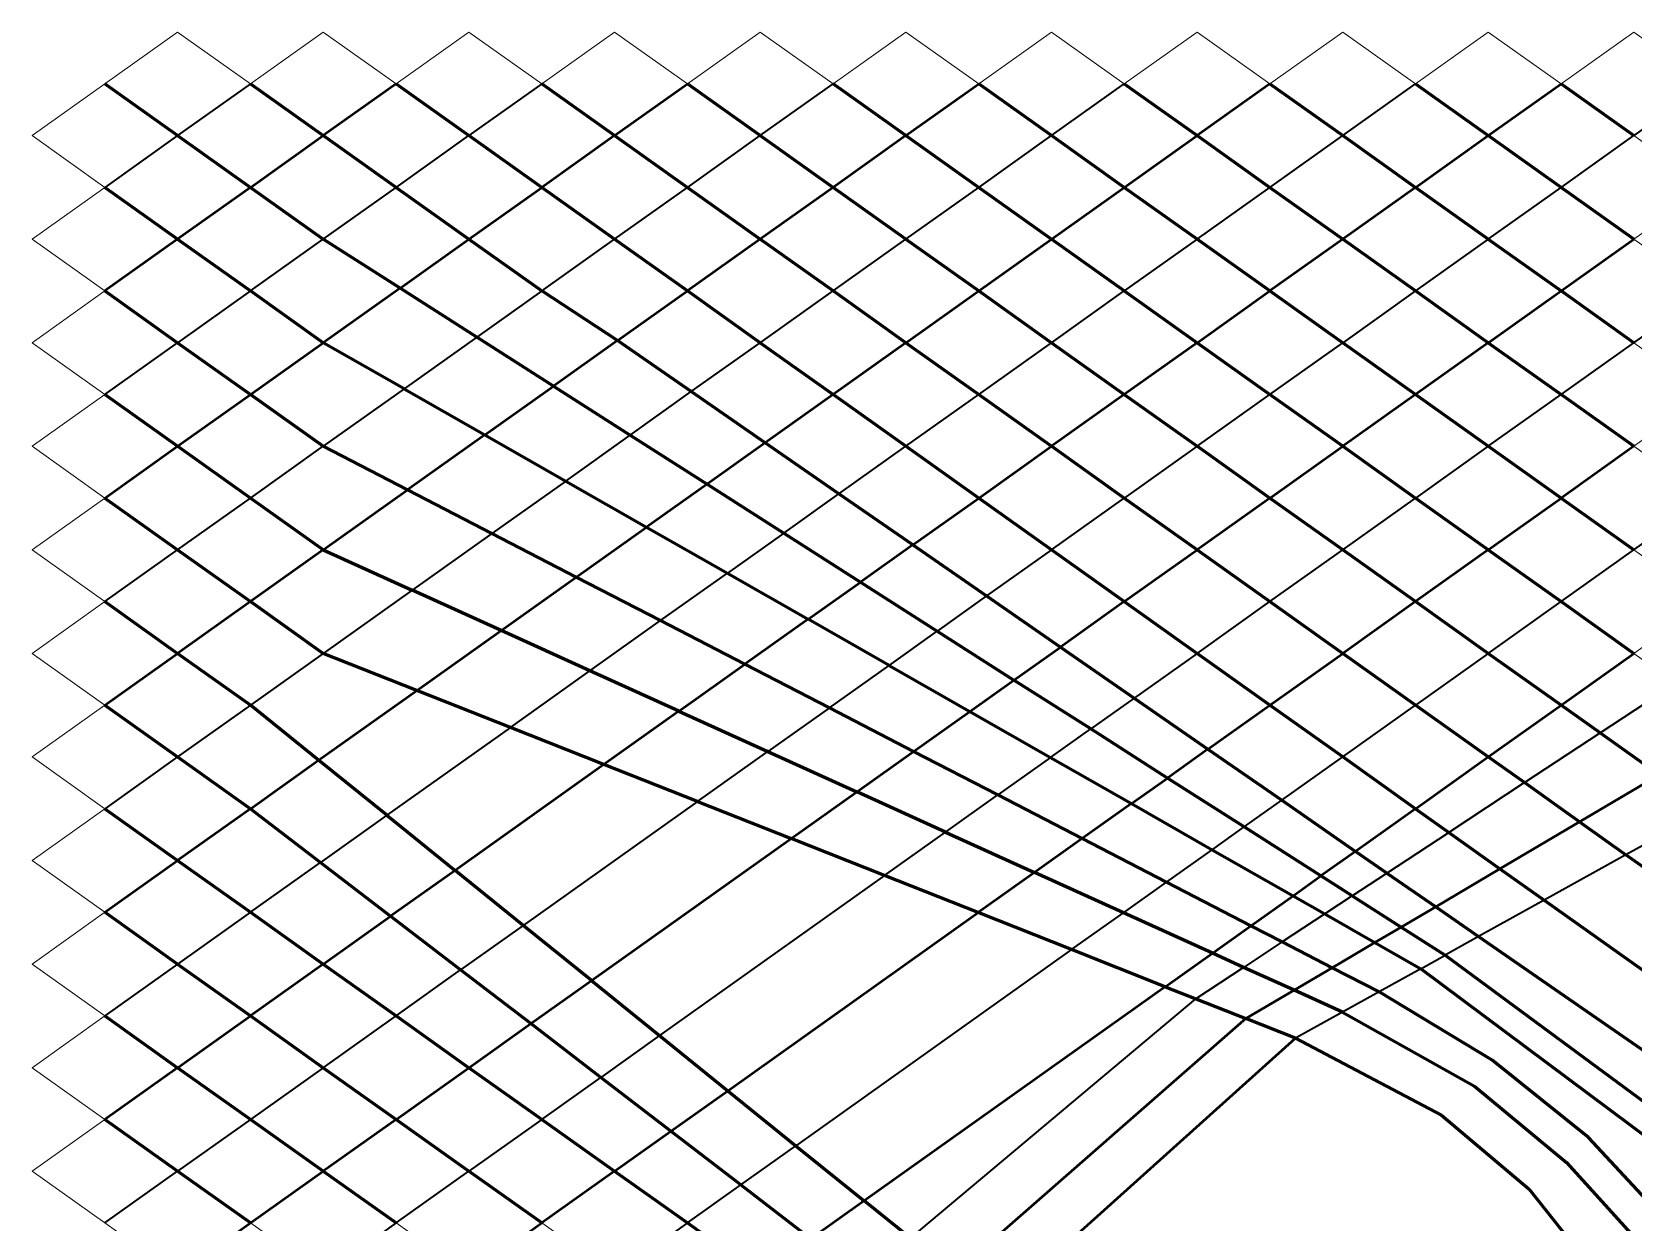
# Model space of a CAD drawing. Header units: millimetres. Extents: x 70.6 to 105.5, y 0 to 21.3.
# Drawn here: x 71.38 to 88.27, y 8.73 to 21.29 of the extents above; entities that cross this region are included whole.
import ezdxf

# ---------------------------------------------------------------- set-up
doc = ezdxf.new("R2010")
doc.units = ezdxf.units.MM
for name, color, linetype, lineweight in [('Tendons 1', 50, 'Continuous', 50), ('Tendons 2', 201, 'Continuous', 35), ('Tendons 3', 170, 'Continuous', 60), ('Основания', 130, 'Continuous', 20)]:
    doc.layers.add(name, color=color, linetype=linetype, lineweight=lineweight)

msp = doc.modelspace()

# ---------------------------------------------------------------- linework, layer by layer
at = {"layer": 'Tendons 1', "linetype": 'Continuous', "ltscale": 250}
for p, q in [((75.218, 20.743, 0.4), (74.45, 20.197, 0.4)), ((77.52, 20.197, 0.4), (78.288, 20.743, 0.4)), ((80.59, 20.197, 0.4), (81.358, 20.743, 0.4)), ((84.428, 20.743, 0.4), (83.66, 20.197, 0.4)), ((86.73, 20.197, 0.4), (87.498, 20.743, 0.4)), ((73.683, 19.651, 0.4), (74.45, 20.197, 0.4)), ((77.52, 20.197, 0.4), (76.753, 19.651, 0.4)), ((80.59, 20.197, 0.4), (79.823, 19.651, 0.4)), ((82.893, 19.651, 0.4), (83.66, 20.197, 0.4)), ((85.963, 19.651, 0.4), (86.73, 20.197, 0.4)), ((73.683, 19.651, 0.4), (72.915, 19.106, 0.4)), ((75.985, 19.106, 0.4), (76.753, 19.651, 0.4)), ((79.823, 19.651, 0.4), (79.055, 19.106, 0.4)), ((82.125, 19.106, 0.4), (82.893, 19.651, 0.4)), ((85.963, 19.651, 0.4), (85.195, 19.106, 0.4)), ((72.915, 19.106, 0.4), (72.148, 18.56, 0.4)), ((75.259, 18.589, 0.4), (75.985, 19.106, 0.4)), ((79.055, 19.106, 0.4), (78.288, 18.56, 0.4)), ((81.358, 18.56, 0.4), (82.125, 19.106, 0.4)), ((85.195, 19.106, 0.4), (84.428, 18.56, 0.4)), ((87.498, 18.56, 0.4), (88.265, 19.106, 0.4)), ((75.259, 18.589, 0.4), (74.45, 18.014, 0.4)), ((77.551, 18.036, 0.4), (78.288, 18.56, 0.4)), ((80.59, 18.014, 0.4), (81.358, 18.56, 0.4)), ((83.66, 18.014, 0.4), (84.428, 18.56, 0.4)), ((86.73, 18.014, 0.4), (87.498, 18.56, 0.4)), ((73.683, 17.468, 0.4), (74.45, 18.014, 0.4)), ((77.551, 18.036, 0.4), (76.877, 17.556, 0.4)), ((80.59, 18.014, 0.4), (79.823, 17.468, 0.4)), ((83.66, 18.014, 0.4), (82.893, 17.468, 0.4)), ((86.73, 18.014, 0.4), (85.963, 17.468, 0.4)), ((72.915, 16.922, 0.4), (73.683, 17.468, 0.4)), ((76.154, 17.042, 0.4), (76.877, 17.556, 0.4)), ((79.823, 17.468, 0.4), (79.107, 16.959, 0.4)), ((82.893, 17.468, 0.4), (82.125, 16.922, 0.4)), ((85.963, 17.468, 0.4), (85.195, 16.922, 0.4)), ((72.148, 16.376, 0.4), (72.915, 16.922, 0.4)), ((76.154, 17.042, 0.4), (75.339, 16.463, 0.4)), ((79.107, 16.959, 0.4), (78.495, 16.524, 0.4)), ((81.358, 16.376, 0.4), (82.125, 16.922, 0.4)), ((84.428, 16.376, 0.4), (85.195, 16.922, 0.4)), ((88.265, 16.922, 0.4), (87.498, 16.376, 0.4)), ((74.45, 15.831, 0.4), (75.339, 16.463, 0.4)), ((78.495, 16.524, 0.4), (77.857, 16.07, 0.4)), ((80.663, 15.883, 0.4), (81.358, 16.376, 0.4)), ((84.428, 16.376, 0.4), (83.66, 15.831, 0.4)), ((86.73, 15.831, 0.4), (87.498, 16.376, 0.4)), ((77.117, 15.544, 0.4), (77.857, 16.07, 0.4)), ((80.663, 15.883, 0.4), (80.112, 15.491, 0.4)), ((74.45, 15.831, 0.4), (73.683, 15.285, 0.4)), ((82.893, 15.285, 0.4), (83.66, 15.831, 0.4)), ((86.73, 15.831, 0.4), (85.963, 15.285, 0.4)), ((76.324, 14.98, 0.4), (77.117, 15.544, 0.4)), ((79.561, 15.099, 0.4), (80.112, 15.491, 0.4)), ((73.683, 15.285, 0.4), (72.915, 14.739, 0.4)), ((82.893, 15.285, 0.4), (82.219, 14.806, 0.4)), ((85.963, 15.285, 0.4), (85.195, 14.739, 0.4)), ((79.561, 15.099, 0.4), (78.895, 14.625, 0.4)), ((75.436, 14.349, 0.4), (76.324, 14.98, 0.4)), ((72.148, 14.193, 0.4), (72.915, 14.739, 0.4)), ((81.73, 14.458, 0.4), (82.219, 14.806, 0.4)), ((84.428, 14.193, 0.4), (85.195, 14.739, 0.4)), ((87.498, 14.193, 0.4), (88.265, 14.739, 0.4)), ((78.198, 14.13, 0.4), (78.895, 14.625, 0.4)), ((81.264, 14.127, 0.4), (81.73, 14.458, 0.4)), ((74.401, 13.613, 0.4), (75.436, 14.349, 0.4)), ((83.775, 13.729, 0.4), (84.428, 14.193, 0.4)), ((86.73, 13.647, 0.4), (87.498, 14.193, 0.4)), ((78.198, 14.13, 0.4), (77.408, 13.568, 0.4)), ((80.672, 13.706, 0.4), (81.264, 14.127, 0.4)), ((80.073, 13.279, 0.4), (80.672, 13.706, 0.4)), ((83.775, 13.729, 0.4), (83.348, 13.425, 0.4)), ((73.683, 13.102, 0.4), (74.401, 13.613, 0.4)), ((77.408, 13.568, 0.4), (75.839, 12.452, 0.4)), ((85.963, 13.102, 0.4), (86.73, 13.647, 0.4)), ((82.968, 13.155, 0.4), (83.348, 13.425, 0.4)), ((88.531, 13.458, 0.4), (87.692, 12.963, 0.4)), ((79.38, 12.787, 0.4), (80.073, 13.279, 0.4)), ((73.683, 13.102, 0.4), (72.915, 12.556, 0.4)), ((82.968, 13.155, 0.4), (82.45, 12.787, 0.4)), ((85.963, 13.102, 0.4), (85.331, 12.652, 0.4)), ((87.692, 12.963, 0.4), (86.853, 12.468, 0.4)), ((77.276, 11.291, 0.4), (79.38, 12.787, 0.4)), ((82.45, 12.787, 0.4), (81.947, 12.429, 0.4)), ((72.148, 12.01, 0.4), (72.915, 12.556, 0.4)), ((85.331, 12.652, 0.4), (84.966, 12.393, 0.4)), ((75.839, 12.452, 0.4), (75.159, 11.969, 0.4)), ((81.947, 12.429, 0.4), (81.352, 12.006, 0.4)), ((84.672, 12.183, 0.4), (84.966, 12.393, 0.4)), ((86.175, 12.068, 0.4), (86.853, 12.468, 0.4)), ((84.228, 11.868, 0.4), (84.672, 12.183, 0.4)), ((78.713, 10.129, 0.4), (81.352, 12.006, 0.4)), ((85.811, 11.853, 0.4), (86.175, 12.068, 0.4)), ((74.45, 11.464, 0.4), (75.159, 11.969, 0.4)), ((83.821, 11.579, 0.4), (84.228, 11.868, 0.4)), ((85.535, 11.691, 0.4), (85.811, 11.853, 0.4)), ((85.085, 11.425, 0.4), (85.535, 11.691, 0.4)), ((83.325, 11.225, 0.4), (83.821, 11.579, 0.4)), ((74.45, 11.464, 0.4), (73.683, 10.918, 0.4)), ((85.085, 11.425, 0.4), (84.682, 11.188, 0.4)), ((76.636, 10.836, 0.4), (77.276, 11.291, 0.4)), ((83.325, 11.225, 0.4), (80.151, 8.968, 0.4)), ((84.175, 10.889, 0.4), (84.682, 11.188, 0.4)), ((72.915, 10.372, 0.4), (73.683, 10.918, 0.4)), ((75.985, 10.372, 0.4), (76.636, 10.836, 0.4)), ((84.175, 10.889, 0.4), (81.101, 8.201, 0.4)), ((81.541, 7.846, 0.4), (84.698, 10.682, 0.4)), ((72.915, 10.372, 0.4), (72.148, 9.827, 0.4)), ((75.218, 9.827, 0.4), (75.985, 10.372, 0.4)), ((78.113, 9.702, 0.4), (78.713, 10.129, 0.4)), ((75.218, 9.827, 0.4), (74.45, 9.281, 0.4)), ((77.52, 9.281, 0.4), (78.113, 9.702, 0.4)), ((73.683, 8.735, 0.4), (74.45, 9.281, 0.4)), ((77.52, 9.281, 0.4), (76.753, 8.735, 0.4)), ((80.151, 8.968, 0.4), (79.59, 8.569, 0.4)), ((72.915, 8.189, 0.4), (73.683, 8.735, 0.4)), ((75.985, 8.189, 0.4), (76.753, 8.735, 0.4))]:
    msp.add_line(p, q, dxfattribs=at)
at = {"layer": 'Tendons 2', "linetype": 'Continuous', "ltscale": 250}
for p, q in [((73.683, 20.743, 0.9), (72.915, 20.197, 0.9)), ((76.753, 20.743, 0.9), (75.985, 20.197, 0.9)), ((79.055, 20.197, 0.9), (79.823, 20.743, 0.9)), ((82.125, 20.197, 0.9), (82.893, 20.743, 0.9)), ((85.195, 20.197, 0.9), (85.963, 20.743, 0.9)), ((89.033, 20.743, 0.9), (88.265, 20.197, 0.9)), ((72.915, 20.197, 0.9), (72.148, 19.651, 0.9)), ((75.218, 19.651, 0.9), (75.985, 20.197, 0.9)), ((78.288, 19.651, 0.9), (79.055, 20.197, 0.9)), ((81.358, 19.651, 0.9), (82.125, 20.197, 0.9)), ((84.428, 19.651, 0.9), (85.195, 20.197, 0.9)), ((87.498, 19.651, 0.9), (88.265, 20.197, 0.9)), ((74.45, 19.106, 0.9), (75.218, 19.651, 0.9)), ((77.52, 19.106, 0.9), (78.288, 19.651, 0.9)), ((80.59, 19.106, 0.9), (81.358, 19.651, 0.9)), ((83.66, 19.106, 0.9), (84.428, 19.651, 0.9)), ((86.73, 19.106, 0.9), (87.498, 19.651, 0.9)), ((73.683, 18.56, 0.9), (74.45, 19.106, 0.9)), ((76.773, 18.575, 0.9), (77.52, 19.106, 0.9)), ((79.823, 18.56, 0.9), (80.59, 19.106, 0.9)), ((83.66, 19.106, 0.9), (82.893, 18.56, 0.9)), ((86.73, 19.106, 0.9), (85.963, 18.56, 0.9)), ((76.773, 18.575, 0.9), (76.068, 18.073, 0.9)), ((73.683, 18.56, 0.9), (72.915, 18.014, 0.9)), ((79.055, 18.014, 0.9), (79.823, 18.56, 0.9)), ((82.125, 18.014, 0.9), (82.893, 18.56, 0.9)), ((85.963, 18.56, 0.9), (85.195, 18.014, 0.9)), ((88.265, 18.014, 0.9), (89.033, 18.56, 0.9)), ((76.068, 18.073, 0.9), (75.302, 17.528, 0.9)), ((72.148, 17.468, 0.9), (72.915, 18.014, 0.9)), ((78.329, 17.498, 0.9), (79.055, 18.014, 0.9)), ((81.358, 17.468, 0.9), (82.125, 18.014, 0.9)), ((84.428, 17.468, 0.9), (85.195, 18.014, 0.9)), ((87.498, 17.468, 0.9), (88.265, 18.014, 0.9)), ((75.302, 17.528, 0.9), (74.45, 16.922, 0.9)), ((77.686, 17.04, 0.9), (78.329, 17.498, 0.9)), ((80.59, 16.922, 0.9), (81.358, 17.468, 0.9)), ((83.66, 16.922, 0.9), (84.428, 17.468, 0.9)), ((86.73, 16.922, 0.9), (87.498, 17.468, 0.9)), ((73.683, 16.376, 0.9), (74.45, 16.922, 0.9)), ((77.005, 16.556, 0.9), (77.686, 17.04, 0.9)), ((79.885, 16.421, 0.9), (80.59, 16.922, 0.9)), ((83.66, 16.922, 0.9), (82.893, 16.376, 0.9)), ((86.73, 16.922, 0.9), (85.963, 16.376, 0.9)), ((77.005, 16.556, 0.9), (76.228, 16.003, 0.9)), ((79.303, 16.007, 0.9), (79.885, 16.421, 0.9)), ((72.915, 15.831, 0.9), (73.683, 16.376, 0.9)), ((82.125, 15.831, 0.9), (82.893, 16.376, 0.9)), ((85.195, 15.831, 0.9), (85.963, 16.376, 0.9)), ((88.265, 15.831, 0.9), (89.033, 16.376, 0.9)), ((76.228, 16.003, 0.9), (75.387, 15.405, 0.9)), ((79.303, 16.007, 0.9), (78.709, 15.585, 0.9)), ((72.148, 15.285, 0.9), (72.915, 15.831, 0.9)), ((82.125, 15.831, 0.9), (81.441, 15.344, 0.9)), ((84.428, 15.285, 0.9), (85.195, 15.831, 0.9)), ((87.498, 15.285, 0.9), (88.265, 15.831, 0.9)), ((78.006, 15.084, 0.9), (78.709, 15.585, 0.9)), ((75.387, 15.405, 0.9), (74.45, 14.739, 0.9)), ((81.441, 15.344, 0.9), (80.921, 14.975, 0.9)), ((83.66, 14.739, 0.9), (84.428, 15.285, 0.9)), ((86.73, 14.739, 0.9), (87.498, 15.285, 0.9)), ((77.261, 14.555, 0.9), (78.006, 15.084, 0.9)), ((80.413, 14.613, 0.9), (80.921, 14.975, 0.9)), ((74.45, 14.739, 0.9), (73.683, 14.193, 0.9)), ((83.66, 14.739, 0.9), (82.997, 14.267, 0.9)), ((86.73, 14.739, 0.9), (85.963, 14.193, 0.9)), ((76.422, 13.958, 0.9), (77.261, 14.555, 0.9)), ((79.784, 14.165, 0.9), (80.413, 14.613, 0.9)), ((87.908, 13.902, 0.9), (88.705, 14.426, 0.9)), ((73.683, 14.193, 0.9), (72.915, 13.647, 0.9)), ((82.997, 14.267, 0.9), (82.539, 13.942, 0.9)), ((85.195, 13.647, 0.9), (85.963, 14.193, 0.9)), ((79.784, 14.165, 0.9), (79.136, 13.705, 0.9)), ((76.422, 13.958, 0.9), (75.12, 13.032, 0.9)), ((82.116, 13.641, 0.9), (82.539, 13.942, 0.9)), ((87.11, 13.377, 0.9), (87.908, 13.902, 0.9)), ((78.394, 13.177, 0.9), (79.136, 13.705, 0.9)), ((72.915, 13.647, 0.9), (72.148, 13.102, 0.9)), ((82.116, 13.641, 0.9), (81.561, 13.247, 0.9)), ((84.553, 13.191, 0.9), (85.195, 13.647, 0.9)), ((87.11, 13.377, 0.9), (86.313, 12.852, 0.9)), ((78.394, 13.177, 0.9), (76.557, 11.871, 0.9)), ((81.01, 12.854, 0.9), (81.561, 13.247, 0.9)), ((84.157, 12.909, 0.9), (84.553, 13.191, 0.9)), ((75.12, 13.032, 0.9), (74.421, 12.535, 0.9)), ((89.042, 13.094, 0.9), (88.181, 12.616, 0.9)), ((80.366, 12.397, 0.9), (81.01, 12.854, 0.9)), ((83.82, 12.669, 0.9), (84.157, 12.909, 0.9)), ((85.661, 12.423, 0.9), (86.313, 12.852, 0.9)), ((83.339, 12.328, 0.9), (83.82, 12.669, 0.9)), ((73.683, 12.01, 0.9), (74.421, 12.535, 0.9)), ((88.181, 12.616, 0.9), (87.319, 12.137, 0.9)), ((80.366, 12.397, 0.9), (77.995, 10.71, 0.9)), ((82.884, 12.004, 0.9), (83.339, 12.328, 0.9)), ((85.295, 12.182, 0.9), (85.661, 12.423, 0.9)), ((85.295, 12.182, 0.9), (85.006, 11.992, 0.9)), ((73.683, 12.01, 0.9), (72.915, 11.464, 0.9)), ((82.338, 11.616, 0.9), (82.884, 12.004, 0.9)), ((85.006, 11.992, 0.9), (84.558, 11.697, 0.9)), ((87.319, 12.137, 0.9), (86.628, 11.754, 0.9)), ((76.557, 11.871, 0.9), (75.898, 11.402, 0.9)), ((84.558, 11.697, 0.9), (84.151, 11.429, 0.9)), ((86.628, 11.754, 0.9), (86.274, 11.557, 0.9)), ((82.338, 11.616, 0.9), (79.432, 9.549, 0.9)), ((86.018, 11.415, 0.9), (86.274, 11.557, 0.9)), ((72.915, 11.464, 0.9), (72.148, 10.918, 0.9)), ((75.218, 10.918, 0.9), (75.898, 11.402, 0.9)), ((84.151, 11.429, 0.9), (83.647, 11.098, 0.9)), ((86.018, 11.415, 0.9), (85.578, 11.17, 0.9)), ((85.578, 11.17, 0.9), (85.192, 10.956, 0.9)), ((80.64, 8.573, 0.9), (83.647, 11.098, 0.9)), ((74.45, 10.372, 0.9), (75.218, 10.918, 0.9)), ((85.192, 10.956, 0.9), (84.698, 10.682, 0.9)), ((77.995, 10.71, 0.9), (77.375, 10.269, 0.9)), ((81.541, 7.846, 0.9), (84.698, 10.682, 0.9)), ((74.45, 10.372, 0.9), (73.683, 9.827, 0.9)), ((76.753, 9.827, 0.9), (77.375, 10.269, 0.9)), ((73.683, 9.827, 0.9), (72.915, 9.281, 0.9)), ((76.753, 9.827, 0.9), (75.985, 9.281, 0.9)), ((78.851, 9.136, 0.9), (79.432, 9.549, 0.9)), ((72.148, 8.735, 0.9), (72.915, 9.281, 0.9)), ((75.218, 8.735, 0.9), (75.985, 9.281, 0.9)), ((78.288, 8.735, 0.9), (78.851, 9.136, 0.9)), ((75.218, 8.735, 0.9), (74.45, 8.189, 0.9)), ((78.288, 8.735, 0.9), (77.52, 8.189, 0.9))]:
    msp.add_line(p, q, dxfattribs=at)
at = {"layer": 'Tendons 3', "linetype": 'Continuous', "ltscale": 250}
for p, q in [((72.915, 20.197, 0.65), (72.148, 20.743, 0.65)), ((73.683, 20.743, 0.65), (74.45, 20.197, 0.65)), ((75.218, 20.743, 0.65), (75.985, 20.197, 0.65)), ((77.52, 20.197, 0.65), (76.753, 20.743, 0.65)), ((79.055, 20.197, 0.65), (78.288, 20.743, 0.65)), ((80.59, 20.197, 0.65), (79.823, 20.743, 0.65)), ((82.125, 20.197, 0.65), (81.358, 20.743, 0.65)), ((82.893, 20.743, 0.65), (83.66, 20.197, 0.65)), ((84.428, 20.743, 0.65), (85.195, 20.197, 0.65)), ((85.963, 20.743, 0.65), (86.73, 20.197, 0.65)), ((87.498, 20.743, 0.65), (88.265, 20.197, 0.65)), ((72.915, 20.197, 0.65), (73.683, 19.651, 0.65)), ((75.218, 19.651, 0.65), (74.45, 20.197, 0.65)), ((76.753, 19.651, 0.65), (75.985, 20.197, 0.65)), ((77.52, 20.197, 0.65), (78.288, 19.651, 0.65)), ((79.055, 20.197, 0.65), (79.823, 19.651, 0.65)), ((80.59, 20.197, 0.65), (81.358, 19.651, 0.65)), ((82.893, 19.651, 0.65), (82.125, 20.197, 0.65)), ((83.66, 20.197, 0.65), (84.428, 19.651, 0.65)), ((85.195, 20.197, 0.65), (85.963, 19.651, 0.65)), ((87.498, 19.651, 0.65), (86.73, 20.197, 0.65)), ((72.915, 19.106, 0.65), (72.148, 19.651, 0.65)), ((73.683, 19.651, 0.65), (74.45, 19.106, 0.65)), ((75.218, 19.651, 0.65), (75.985, 19.106, 0.65)), ((77.52, 19.106, 0.65), (76.753, 19.651, 0.65)), ((78.288, 19.651, 0.65), (79.055, 19.106, 0.65)), ((80.59, 19.106, 0.65), (79.823, 19.651, 0.65)), ((81.358, 19.651, 0.65), (82.125, 19.106, 0.65)), ((83.66, 19.106, 0.65), (82.893, 19.651, 0.65)), ((84.428, 19.651, 0.65), (85.195, 19.106, 0.65)), ((86.73, 19.106, 0.65), (85.963, 19.651, 0.65)), ((88.265, 19.106, 0.65), (87.498, 19.651, 0.65)), ((72.915, 19.106, 0.65), (73.683, 18.56, 0.65)), ((75.259, 18.589, 0.65), (74.45, 19.106, 0.65)), ((75.985, 19.106, 0.65), (76.753, 18.56, 0.65)), ((78.288, 18.56, 0.65), (77.52, 19.106, 0.65)), ((79.823, 18.56, 0.65), (79.055, 19.106, 0.65)), ((80.59, 19.106, 0.65), (81.358, 18.56, 0.65)), ((82.893, 18.56, 0.65), (82.125, 19.106, 0.65)), ((84.428, 18.56, 0.65), (83.66, 19.106, 0.65)), ((85.963, 18.56, 0.65), (85.195, 19.106, 0.65)), ((86.73, 19.106, 0.65), (87.498, 18.56, 0.65)), ((76.068, 18.073, 0.65), (75.259, 18.589, 0.65)), ((72.148, 18.56, 0.65), (72.915, 18.014, 0.65)), ((74.45, 18.014, 0.65), (73.683, 18.56, 0.65)), ((77.551, 18.036, 0.65), (76.753, 18.56, 0.65)), ((79.055, 18.014, 0.65), (78.288, 18.56, 0.65)), ((80.59, 18.014, 0.65), (79.823, 18.56, 0.65)), ((81.358, 18.56, 0.65), (82.125, 18.014, 0.65)), ((82.893, 18.56, 0.65), (83.66, 18.014, 0.65)), ((84.428, 18.56, 0.65), (85.195, 18.014, 0.65)), ((86.73, 18.014, 0.65), (85.963, 18.56, 0.65)), ((88.265, 18.014, 0.65), (87.498, 18.56, 0.65)), ((76.877, 17.556, 0.65), (76.068, 18.073, 0.65)), ((72.915, 18.014, 0.65), (73.683, 17.468, 0.65)), ((75.302, 17.528, 0.65), (74.45, 18.014, 0.65)), ((78.329, 17.498, 0.65), (77.551, 18.036, 0.65)), ((79.055, 18.014, 0.65), (79.823, 17.468, 0.65)), ((80.59, 18.014, 0.65), (81.358, 17.468, 0.65)), ((82.125, 18.014, 0.65), (82.893, 17.468, 0.65)), ((83.66, 18.014, 0.65), (84.428, 17.468, 0.65)), ((85.963, 17.468, 0.65), (85.195, 18.014, 0.65)), ((86.73, 18.014, 0.65), (87.498, 17.468, 0.65)), ((72.915, 16.922, 0.65), (72.148, 17.468, 0.65)), ((73.683, 17.468, 0.65), (74.45, 16.922, 0.65)), ((74.45, 16.922, 0.65), (73.683, 17.468, 0.65)), ((75.302, 17.528, 0.65), (76.154, 17.042, 0.65)), ((76.877, 17.556, 0.65), (77.686, 17.04, 0.65)), ((79.107, 16.959, 0.65), (78.329, 17.498, 0.65)), ((80.59, 16.922, 0.65), (79.823, 17.468, 0.65)), ((81.358, 17.468, 0.65), (82.125, 16.922, 0.65)), ((82.893, 17.468, 0.65), (83.66, 16.922, 0.65)), ((85.195, 16.922, 0.65), (84.428, 17.468, 0.65)), ((86.73, 16.922, 0.65), (85.963, 17.468, 0.65)), ((88.265, 16.922, 0.65), (87.498, 17.468, 0.65)), ((73.683, 16.376, 0.65), (72.915, 16.922, 0.65)), ((75.339, 16.463, 0.65), (74.45, 16.922, 0.65)), ((76.154, 17.042, 0.65), (77.005, 16.556, 0.65)), ((77.686, 17.04, 0.65), (78.495, 16.524, 0.65)), ((79.885, 16.421, 0.65), (79.107, 16.959, 0.65)), ((81.358, 16.376, 0.65), (80.59, 16.922, 0.65)), ((82.893, 16.376, 0.65), (82.125, 16.922, 0.65)), ((84.428, 16.376, 0.65), (83.66, 16.922, 0.65)), ((85.195, 16.922, 0.65), (85.963, 16.376, 0.65)), ((87.498, 16.376, 0.65), (86.73, 16.922, 0.65)), ((77.005, 16.556, 0.65), (77.857, 16.07, 0.65)), ((76.228, 16.003, 0.65), (75.339, 16.463, 0.65)), ((78.495, 16.524, 0.65), (79.303, 16.007, 0.65)), ((80.663, 15.883, 0.65), (79.885, 16.421, 0.65)), ((72.148, 16.376, 0.65), (72.915, 15.831, 0.65)), ((74.45, 15.831, 0.65), (73.683, 16.376, 0.65)), ((82.125, 15.831, 0.65), (81.358, 16.376, 0.65)), ((83.66, 15.831, 0.65), (82.893, 16.376, 0.65)), ((85.195, 15.831, 0.65), (84.428, 16.376, 0.65)), ((86.73, 15.831, 0.65), (85.963, 16.376, 0.65)), ((87.498, 16.376, 0.65), (88.265, 15.831, 0.65)), ((77.857, 16.07, 0.65), (78.709, 15.585, 0.65)), ((77.117, 15.544, 0.65), (76.228, 16.003, 0.65)), ((79.303, 16.007, 0.65), (80.112, 15.491, 0.65)), ((80.663, 15.883, 0.65), (81.441, 15.344, 0.65)), ((72.915, 15.831, 0.65), (73.683, 15.285, 0.65)), ((74.45, 15.831, 0.65), (75.387, 15.405, 0.65)), ((82.893, 15.285, 0.65), (82.125, 15.831, 0.65)), ((83.66, 15.831, 0.65), (84.428, 15.285, 0.65)), ((85.963, 15.285, 0.65), (85.195, 15.831, 0.65)), ((86.73, 15.831, 0.65), (87.498, 15.285, 0.65)), ((78.006, 15.084, 0.65), (77.117, 15.544, 0.65)), ((78.709, 15.585, 0.65), (79.561, 15.099, 0.65)), ((76.324, 14.98, 0.65), (75.387, 15.405, 0.65)), ((80.112, 15.491, 0.65), (80.921, 14.975, 0.65)), ((72.148, 15.285, 0.65), (72.915, 14.739, 0.65)), ((73.683, 15.285, 0.65), (74.45, 14.739, 0.65)), ((74.45, 14.739, 0.65), (73.683, 15.285, 0.65)), ((81.441, 15.344, 0.65), (82.219, 14.806, 0.65)), ((82.893, 15.285, 0.65), (83.66, 14.739, 0.65)), ((84.428, 15.285, 0.65), (85.195, 14.739, 0.65)), ((86.73, 14.739, 0.65), (85.963, 15.285, 0.65)), ((87.498, 15.285, 0.65), (88.265, 14.739, 0.65)), ((78.006, 15.084, 0.65), (78.895, 14.625, 0.65)), ((80.413, 14.613, 0.65), (79.561, 15.099, 0.65)), ((77.261, 14.555, 0.65), (76.324, 14.98, 0.65)), ((80.921, 14.975, 0.65), (81.73, 14.458, 0.65)), ((73.683, 14.193, 0.65), (72.915, 14.739, 0.65)), ((75.436, 14.349, 0.65), (74.45, 14.739, 0.65)), ((82.219, 14.806, 0.65), (82.997, 14.267, 0.65)), ((84.428, 14.193, 0.65), (83.66, 14.739, 0.65)), ((85.963, 14.193, 0.65), (85.195, 14.739, 0.65)), ((87.498, 14.193, 0.65), (86.73, 14.739, 0.65)), ((78.198, 14.13, 0.65), (77.261, 14.555, 0.65)), ((78.895, 14.625, 0.65), (79.784, 14.165, 0.65)), ((80.413, 14.613, 0.65), (81.264, 14.127, 0.65)), ((82.539, 13.942, 0.65), (81.73, 14.458, 0.65)), ((72.148, 14.193, 0.65), (72.915, 13.647, 0.65)), ((74.401, 13.613, 0.65), (73.683, 14.193, 0.65)), ((76.422, 13.958, 0.65), (75.436, 14.349, 0.65)), ((82.997, 14.267, 0.65), (83.775, 13.729, 0.65)), ((85.195, 13.647, 0.65), (84.428, 14.193, 0.65)), ((86.73, 13.647, 0.65), (85.963, 14.193, 0.65)), ((87.908, 13.902, 0.65), (87.498, 14.193, 0.65)), ((78.198, 14.13, 0.65), (79.136, 13.705, 0.65)), ((79.784, 14.165, 0.65), (80.672, 13.706, 0.65)), ((81.264, 14.127, 0.65), (82.116, 13.641, 0.65)), ((77.408, 13.568, 0.65), (76.422, 13.958, 0.65)), ((83.348, 13.425, 0.65), (82.539, 13.942, 0.65)), ((87.908, 13.902, 0.65), (88.531, 13.458, 0.65)), ((79.136, 13.705, 0.65), (80.073, 13.279, 0.65)), ((80.672, 13.706, 0.65), (81.561, 13.247, 0.65)), ((83.775, 13.729, 0.65), (84.553, 13.191, 0.65)), ((72.915, 13.647, 0.65), (73.683, 13.102, 0.65)), ((75.12, 13.032, 0.65), (74.401, 13.613, 0.65)), ((78.394, 13.177, 0.65), (77.408, 13.568, 0.65)), ((82.116, 13.641, 0.65), (82.968, 13.155, 0.65)), ((85.963, 13.102, 0.65), (85.195, 13.647, 0.65)), ((87.11, 13.377, 0.65), (86.73, 13.647, 0.65)), ((84.157, 12.909, 0.65), (83.348, 13.425, 0.65)), ((87.692, 12.963, 0.65), (87.11, 13.377, 0.65)), ((78.394, 13.177, 0.65), (79.38, 12.787, 0.65)), ((81.01, 12.854, 0.65), (80.073, 13.279, 0.65)), ((81.561, 13.247, 0.65), (82.45, 12.787, 0.65)), ((84.553, 13.191, 0.65), (85.331, 12.652, 0.65)), ((72.148, 13.102, 0.65), (72.915, 12.556, 0.65)), ((73.683, 13.102, 0.65), (74.421, 12.535, 0.65)), ((75.12, 13.032, 0.65), (75.839, 12.452, 0.65)), ((82.968, 13.155, 0.65), (83.82, 12.669, 0.65)), ((85.963, 13.102, 0.65), (86.313, 12.852, 0.65)), ((81.01, 12.854, 0.65), (81.947, 12.429, 0.65)), ((84.966, 12.393, 0.65), (84.157, 12.909, 0.65)), ((86.313, 12.852, 0.65), (86.853, 12.468, 0.65)), ((87.692, 12.963, 0.65), (88.181, 12.616, 0.65)), ((80.366, 12.397, 0.65), (79.38, 12.787, 0.65)), ((82.45, 12.787, 0.65), (83.339, 12.328, 0.65)), ((83.82, 12.669, 0.65), (84.672, 12.183, 0.65)), ((72.915, 12.556, 0.65), (73.683, 12.01, 0.65)), ((74.421, 12.535, 0.65), (75.159, 11.969, 0.65)), ((85.661, 12.423, 0.65), (85.331, 12.652, 0.65)), ((91.298, 10.399, 0.65), (88.181, 12.616, 0.65)), ((76.557, 11.871, 0.65), (75.839, 12.452, 0.65)), ((81.352, 12.006, 0.65), (80.366, 12.397, 0.65)), ((82.884, 12.004, 0.65), (81.947, 12.429, 0.65)), ((83.339, 12.328, 0.65), (84.228, 11.868, 0.65)), ((85.295, 12.182, 0.65), (84.966, 12.393, 0.65)), ((85.661, 12.423, 0.65), (86.175, 12.068, 0.65)), ((86.853, 12.468, 0.65), (87.319, 12.137, 0.65)), ((84.672, 12.183, 0.65), (85.006, 11.992, 0.65)), ((85.295, 12.182, 0.65), (85.811, 11.853, 0.65)), ((72.915, 11.464, 0.65), (72.148, 12.01, 0.65)), ((73.683, 12.01, 0.65), (74.45, 11.464, 0.65)), ((82.338, 11.616, 0.65), (81.352, 12.006, 0.65)), ((83.821, 11.579, 0.65), (82.884, 12.004, 0.65)), ((85.006, 11.992, 0.65), (85.535, 11.691, 0.65)), ((86.175, 12.068, 0.65), (86.628, 11.754, 0.65)), ((87.319, 12.137, 0.65), (90.586, 9.813, 0.65)), ((75.898, 11.402, 0.65), (75.159, 11.969, 0.65)), ((77.276, 11.291, 0.65), (76.557, 11.871, 0.65)), ((84.228, 11.868, 0.65), (84.558, 11.697, 0.65)), ((85.811, 11.853, 0.65), (86.274, 11.557, 0.65)), ((84.558, 11.697, 0.65), (85.085, 11.425, 0.65)), ((85.535, 11.691, 0.65), (86.018, 11.415, 0.65)), ((86.628, 11.754, 0.65), (90.059, 9.379, 0.65)), ((83.325, 11.225, 0.65), (82.338, 11.616, 0.65)), ((84.151, 11.429, 0.65), (83.821, 11.579, 0.65)), ((86.274, 11.557, 0.65), (89.667, 9.056, 0.65)), ((72.915, 11.464, 0.65), (73.683, 10.918, 0.65)), ((74.45, 11.464, 0.65), (75.218, 10.918, 0.65)), ((76.636, 10.836, 0.65), (75.898, 11.402, 0.65)), ((84.682, 11.188, 0.65), (84.151, 11.429, 0.65)), ((85.578, 11.17, 0.65), (85.085, 11.425, 0.65)), ((89.434, 8.865, 0.65), (86.018, 11.415, 0.65)), ((77.276, 11.291, 0.65), (77.995, 10.71, 0.65)), ((83.325, 11.225, 0.65), (83.647, 11.098, 0.65)), ((85.192, 10.956, 0.65), (84.682, 11.188, 0.65)), ((86.772, 10.452, 0.65), (85.578, 11.17, 0.65)), ((83.647, 11.098, 0.65), (84.175, 10.889, 0.65)), ((72.148, 10.918, 0.65), (72.915, 10.372, 0.65)), ((73.683, 10.918, 0.65), (74.45, 10.372, 0.65)), ((75.218, 10.918, 0.65), (75.985, 10.372, 0.65)), ((77.375, 10.269, 0.65), (76.636, 10.836, 0.65)), ((84.698, 10.682, 0.65), (84.175, 10.889, 0.65)), ((85.192, 10.956, 0.65), (86.583, 10.178, 0.65)), ((77.995, 10.71, 0.65), (78.713, 10.129, 0.65)), ((84.698, 10.682, 0.65), (86.235, 9.87, 0.65)), ((73.683, 9.827, 0.65), (72.915, 10.372, 0.65)), ((74.45, 10.372, 0.65), (75.218, 9.827, 0.65)), ((76.753, 9.827, 0.65), (75.985, 10.372, 0.65)), ((87.786, 9.635, 0.65), (86.772, 10.452, 0.65)), ((78.113, 9.702, 0.65), (77.375, 10.269, 0.65)), ((86.583, 10.178, 0.65), (87.555, 9.373, 0.65)), ((78.713, 10.129, 0.65), (79.432, 9.549, 0.65)), ((72.915, 9.281, 0.65), (72.148, 9.827, 0.65)), ((74.45, 9.281, 0.65), (73.683, 9.827, 0.65)), ((75.218, 9.827, 0.65), (75.985, 9.281, 0.65)), ((76.753, 9.827, 0.65), (77.52, 9.281, 0.65)), ((86.235, 9.87, 0.65), (87.162, 9.092, 0.65)), ((78.851, 9.136, 0.65), (78.113, 9.702, 0.65)), ((88.905, 8.429, 0.65), (87.786, 9.635, 0.65)), ((79.432, 9.549, 0.65), (80.151, 8.968, 0.65)), ((87.555, 9.373, 0.65), (88.621, 8.195, 0.65)), ((73.683, 8.735, 0.65), (72.915, 9.281, 0.65)), ((74.45, 9.281, 0.65), (75.218, 8.735, 0.65)), ((76.753, 8.735, 0.65), (75.985, 9.281, 0.65)), ((77.52, 9.281, 0.65), (78.288, 8.735, 0.65)), ((78.851, 9.136, 0.65), (79.59, 8.569, 0.65)), ((80.64, 8.573, 0.65), (80.151, 8.968, 0.65)), ((87.162, 9.092, 0.65), (88.169, 7.823, 0.65)), ((78.288, 8.735, 0.65), (79.055, 8.189, 0.65))]:
    msp.add_line(p, q, dxfattribs=at)
at = {"layer": 'Основания', "linetype": 'Continuous', "ltscale": 250}
for points in [[(72.915, 21.289), (72.148, 20.743), (72.915, 20.197), (73.683, 20.743)], [(74.45, 21.289), (73.683, 20.743), (74.45, 20.197), (75.218, 20.743)], [(75.985, 21.289), (75.218, 20.743), (75.985, 20.197), (76.753, 20.743)], [(77.52, 21.289), (76.753, 20.743), (77.52, 20.197), (78.288, 20.743)], [(79.055, 21.289), (78.288, 20.743), (79.055, 20.197), (79.823, 20.743)], [(80.59, 21.289), (79.823, 20.743), (80.59, 20.197), (81.358, 20.743)], [(82.125, 21.289), (81.358, 20.743), (82.125, 20.197), (82.893, 20.743)], [(83.66, 21.289), (82.893, 20.743), (83.66, 20.197), (84.428, 20.743)], [(85.195, 21.289), (84.428, 20.743), (85.195, 20.197), (85.963, 20.743)], [(86.73, 21.289), (85.963, 20.743), (86.73, 20.197), (87.498, 20.743)], [(88.265, 21.289), (87.498, 20.743), (88.265, 20.197), (89.033, 20.743)], [(72.148, 20.743), (71.38, 20.197), (72.148, 19.651), (72.915, 20.197)], [(73.683, 20.743), (72.915, 20.197), (73.683, 19.651), (74.45, 20.197)], [(75.218, 20.743), (74.45, 20.197), (75.218, 19.651), (75.985, 20.197)], [(76.753, 20.743), (75.985, 20.197), (76.753, 19.651), (77.52, 20.197)], [(78.288, 20.743), (77.52, 20.197), (78.288, 19.651), (79.055, 20.197)], [(79.823, 20.743), (79.055, 20.197), (79.823, 19.651), (80.59, 20.197)], [(81.358, 20.743), (80.59, 20.197), (81.358, 19.651), (82.125, 20.197)], [(82.893, 20.743), (82.125, 20.197), (82.893, 19.651), (83.66, 20.197)], [(84.428, 20.743), (83.66, 20.197), (84.428, 19.651), (85.195, 20.197)], [(85.963, 20.743), (85.195, 20.197), (85.963, 19.651), (86.73, 20.197)], [(87.498, 20.743), (86.73, 20.197), (87.498, 19.651), (88.265, 20.197)], [(89.033, 20.743), (88.265, 20.197), (89.033, 19.651), (89.8, 20.197)], [(72.915, 20.197), (72.148, 19.651), (72.915, 19.106), (73.683, 19.651)], [(74.45, 20.197), (73.683, 19.651), (74.45, 19.106), (75.218, 19.651)], [(75.985, 20.197), (75.218, 19.651), (75.985, 19.106), (76.753, 19.651)], [(77.52, 20.197), (76.753, 19.651), (77.52, 19.106), (78.288, 19.651)], [(79.055, 20.197), (78.288, 19.651), (79.055, 19.106), (79.823, 19.651)], [(80.59, 20.197), (79.823, 19.651), (80.59, 19.106), (81.358, 19.651)], [(82.125, 20.197), (81.358, 19.651), (82.125, 19.106), (82.893, 19.651)], [(83.66, 20.197), (82.893, 19.651), (83.66, 19.106), (84.428, 19.651)], [(85.195, 20.197), (84.428, 19.651), (85.195, 19.106), (85.963, 19.651)], [(86.73, 20.197), (85.963, 19.651), (86.73, 19.106), (87.498, 19.651)], [(88.265, 20.197), (87.498, 19.651), (88.265, 19.106), (89.033, 19.651)], [(72.148, 19.651), (71.38, 19.106), (72.148, 18.56), (72.915, 19.106)], [(73.683, 19.651), (72.915, 19.106), (73.683, 18.56), (74.45, 19.106)], [(75.985, 19.106), (75.218, 19.651), (74.45, 19.106), (75.259, 18.589)], [(77.52, 19.106), (76.753, 19.651), (75.985, 19.106), (76.753, 18.56)], [(78.288, 19.651), (77.52, 19.106), (78.288, 18.56), (79.055, 19.106)], [(79.823, 19.651), (79.055, 19.106), (79.823, 18.56), (80.59, 19.106)], [(81.358, 19.651), (80.59, 19.106), (81.358, 18.56), (82.125, 19.106)], [(82.893, 19.651), (82.125, 19.106), (82.893, 18.56), (83.66, 19.106)], [(84.428, 19.651), (83.66, 19.106), (84.428, 18.56), (85.195, 19.106)], [(85.963, 19.651), (85.195, 19.106), (85.963, 18.56), (86.73, 19.106)], [(87.498, 19.651), (86.73, 19.106), (87.498, 18.56), (88.265, 19.106)], [(89.033, 19.651), (88.265, 19.106), (89.033, 18.56), (89.8, 19.106)], [(72.915, 19.106), (72.148, 18.56), (72.915, 18.014), (73.683, 18.56)], [(75.259, 18.589), (74.45, 19.106), (73.683, 18.56), (74.45, 18.014)], [(78.288, 18.56), (77.52, 19.106), (76.753, 18.56), (77.551, 18.036)], [(79.055, 19.106), (78.288, 18.56), (79.055, 18.014), (79.823, 18.56)], [(80.59, 19.106), (79.823, 18.56), (80.59, 18.014), (81.358, 18.56)], [(82.125, 19.106), (81.358, 18.56), (82.125, 18.014), (82.893, 18.56)], [(83.66, 19.106), (82.893, 18.56), (83.66, 18.014), (84.428, 18.56)], [(85.195, 19.106), (84.428, 18.56), (85.195, 18.014), (85.963, 18.56)], [(86.73, 19.106), (85.963, 18.56), (86.73, 18.014), (87.498, 18.56)], [(88.265, 19.106), (87.498, 18.56), (88.265, 18.014), (89.033, 18.56)], [(75.259, 18.589), (74.45, 18.014), (75.302, 17.528), (76.068, 18.073)], [(72.148, 18.56), (71.38, 18.014), (72.148, 17.468), (72.915, 18.014)], [(73.683, 18.56), (72.915, 18.014), (73.683, 17.468), (74.45, 18.014)], [(76.753, 18.56), (76.068, 18.073), (76.877, 17.556), (77.551, 18.036)], [(78.288, 18.56), (77.551, 18.036), (78.329, 17.498), (79.055, 18.014)], [(79.823, 18.56), (79.055, 18.014), (79.823, 17.468), (80.59, 18.014)], [(81.358, 18.56), (80.59, 18.014), (81.358, 17.468), (82.125, 18.014)], [(82.893, 18.56), (82.125, 18.014), (82.893, 17.468), (83.66, 18.014)], [(84.428, 18.56), (83.66, 18.014), (84.428, 17.468), (85.195, 18.014)], [(85.963, 18.56), (85.195, 18.014), (85.963, 17.468), (86.73, 18.014)], [(87.498, 18.56), (86.73, 18.014), (87.498, 17.468), (88.265, 18.014)], [(89.033, 18.56), (88.265, 18.014), (89.033, 17.468), (89.8, 18.014)], [(76.877, 17.556), (76.068, 18.073), (75.302, 17.528), (76.154, 17.042)], [(72.915, 18.014), (72.148, 17.468), (72.915, 16.922), (73.683, 17.468)], [(74.45, 18.014), (73.683, 17.468), (74.45, 16.922), (74.45, 16.922), (75.302, 17.528)], [(78.329, 17.498), (77.551, 18.036), (76.877, 17.556), (77.686, 17.04)], [(79.055, 18.014), (78.329, 17.498), (79.107, 16.959), (79.823, 17.468)], [(80.59, 18.014), (79.823, 17.468), (80.59, 16.922), (81.358, 17.468)], [(82.125, 18.014), (81.358, 17.468), (82.125, 16.922), (82.893, 17.468)], [(83.66, 18.014), (82.893, 17.468), (83.66, 16.922), (84.428, 17.468)], [(85.195, 18.014), (84.428, 17.468), (85.195, 16.922), (85.963, 17.468)], [(86.73, 18.014), (85.963, 17.468), (86.73, 16.922), (87.498, 17.468)], [(88.265, 18.014), (87.498, 17.468), (88.265, 16.922), (89.033, 17.468)], [(72.148, 17.468), (71.38, 16.922), (72.148, 16.376), (72.915, 16.922)], [(73.683, 17.468), (72.915, 16.922), (73.683, 16.376), (74.45, 16.922)], [(76.154, 17.042), (75.302, 17.528), (74.45, 16.922), (75.339, 16.463)], [(77.686, 17.04), (76.877, 17.556), (76.154, 17.042), (77.005, 16.556)], [(78.329, 17.498), (77.686, 17.04), (78.495, 16.524), (79.107, 16.959)], [(80.59, 16.922), (79.823, 17.468), (79.107, 16.959), (79.885, 16.421)], [(81.358, 17.468), (80.59, 16.922), (81.358, 16.376), (82.125, 16.922)], [(82.893, 17.468), (82.125, 16.922), (82.893, 16.376), (83.66, 16.922)], [(84.428, 17.468), (83.66, 16.922), (84.428, 16.376), (85.195, 16.922)], [(85.963, 17.468), (85.195, 16.922), (85.963, 16.376), (86.73, 16.922)], [(87.498, 17.468), (86.73, 16.922), (87.498, 16.376), (88.265, 16.922)], [(89.033, 17.468), (88.265, 16.922), (89.033, 16.376), (89.8, 16.922)], [(72.915, 16.922), (72.148, 16.376), (72.915, 15.831), (73.683, 16.376)], [(75.339, 16.463), (74.45, 16.922), (73.683, 16.376), (74.45, 15.831)], [(77.005, 16.556), (76.154, 17.042), (75.339, 16.463), (76.228, 16.003)], [(78.495, 16.524), (77.686, 17.04), (77.005, 16.556), (77.857, 16.07)], [(79.107, 16.959), (78.495, 16.524), (79.303, 16.007), (79.885, 16.421)], [(81.358, 16.376), (80.59, 16.922), (79.885, 16.421), (80.663, 15.883)], [(82.125, 16.922), (81.358, 16.376), (82.125, 15.831), (82.893, 16.376)], [(83.66, 16.922), (82.893, 16.376), (83.66, 15.831), (84.428, 16.376)], [(85.195, 16.922), (84.428, 16.376), (85.195, 15.831), (85.963, 16.376)], [(86.73, 16.922), (85.963, 16.376), (86.73, 15.831), (87.498, 16.376)], [(88.265, 16.922), (87.498, 16.376), (88.265, 15.831), (89.033, 16.376)], [(77.857, 16.07), (77.005, 16.556), (76.228, 16.003), (77.117, 15.544)], [(76.228, 16.003), (75.339, 16.463), (74.45, 15.831), (75.387, 15.405)], [(78.495, 16.524), (77.857, 16.07), (78.709, 15.585), (79.303, 16.007)], [(79.885, 16.421), (79.303, 16.007), (80.112, 15.491), (80.663, 15.883)], [(72.148, 16.376), (71.38, 15.831), (72.148, 15.285), (72.915, 15.831)], [(73.683, 16.376), (72.915, 15.831), (73.683, 15.285), (74.45, 15.831)], [(81.358, 16.376), (80.663, 15.883), (81.441, 15.344), (82.125, 15.831)], [(82.893, 16.376), (82.125, 15.831), (82.893, 15.285), (83.66, 15.831)], [(84.428, 16.376), (83.66, 15.831), (84.428, 15.285), (85.195, 15.831)], [(85.963, 16.376), (85.195, 15.831), (85.963, 15.285), (86.73, 15.831)], [(87.498, 16.376), (86.73, 15.831), (87.498, 15.285), (88.265, 15.831)], [(89.033, 16.376), (88.265, 15.831), (89.033, 15.285), (89.8, 15.831)], [(78.709, 15.585), (77.857, 16.07), (77.117, 15.544), (78.006, 15.084)], [(77.117, 15.544), (76.228, 16.003), (75.387, 15.405), (76.324, 14.98)], [(79.303, 16.007), (78.709, 15.585), (79.561, 15.099), (80.112, 15.491)], [(80.663, 15.883), (80.112, 15.491), (80.921, 14.975), (81.441, 15.344)], [(72.915, 15.831), (72.148, 15.285), (72.915, 14.739), (73.683, 15.285)], [(75.387, 15.405), (74.45, 15.831), (73.683, 15.285), (74.45, 14.739)], [(82.893, 15.285), (82.125, 15.831), (81.441, 15.344), (82.219, 14.806)], [(83.66, 15.831), (82.893, 15.285), (83.66, 14.739), (84.428, 15.285)], [(85.195, 15.831), (84.428, 15.285), (85.195, 14.739), (85.963, 15.285)], [(86.73, 15.831), (85.963, 15.285), (86.73, 14.739), (87.498, 15.285)], [(88.265, 15.831), (87.498, 15.285), (88.265, 14.739), (89.033, 15.285)], [(77.117, 15.544), (76.324, 14.98), (77.261, 14.555), (78.006, 15.084)], [(78.709, 15.585), (78.006, 15.084), (78.895, 14.625), (79.561, 15.099)], [(76.324, 14.98), (75.387, 15.405), (74.45, 14.739), (75.436, 14.349)], [(80.921, 14.975), (80.112, 15.491), (79.561, 15.099), (80.413, 14.613)], [(72.148, 15.285), (71.38, 14.739), (72.148, 14.193), (72.915, 14.739)], [(73.683, 15.285), (72.915, 14.739), (73.683, 14.193), (74.45, 14.739)], [(81.441, 15.344), (80.921, 14.975), (81.73, 14.458), (82.219, 14.806)], [(83.66, 14.739), (82.893, 15.285), (82.219, 14.806), (82.997, 14.267)], [(84.428, 15.285), (83.66, 14.739), (84.428, 14.193), (85.195, 14.739)], [(85.963, 15.285), (85.195, 14.739), (85.963, 14.193), (86.73, 14.739)], [(87.498, 15.285), (86.73, 14.739), (87.498, 14.193), (88.265, 14.739)], [(78.006, 15.084), (77.261, 14.555), (78.198, 14.13), (78.895, 14.625)], [(80.413, 14.613), (79.561, 15.099), (78.895, 14.625), (79.784, 14.165)], [(77.261, 14.555), (76.324, 14.98), (75.436, 14.349), (76.422, 13.958)], [(81.73, 14.458), (80.921, 14.975), (80.413, 14.613), (81.264, 14.127)], [(72.915, 14.739), (72.148, 14.193), (72.915, 13.647), (73.683, 14.193)], [(75.436, 14.349), (74.45, 14.739), (73.683, 14.193), (74.401, 13.613)], [(82.219, 14.806), (81.73, 14.458), (82.539, 13.942), (82.997, 14.267)], [(83.66, 14.739), (82.997, 14.267), (83.775, 13.729), (84.428, 14.193)], [(85.195, 14.739), (84.428, 14.193), (85.195, 13.647), (85.963, 14.193)], [(86.73, 14.739), (85.963, 14.193), (86.73, 13.647), (87.498, 14.193)], [(88.705, 14.426), (88.265, 14.739), (87.498, 14.193), (87.908, 13.902)], [(78.198, 14.13), (77.261, 14.555), (76.422, 13.958), (77.408, 13.568)], [(79.784, 14.165), (78.895, 14.625), (78.198, 14.13), (79.136, 13.705)], [(80.413, 14.613), (79.784, 14.165), (80.672, 13.706), (81.264, 14.127), (81.264, 14.127)], [(81.73, 14.458), (81.264, 14.127), (82.116, 13.641), (82.539, 13.942)], [(89.37, 13.953), (88.705, 14.426), (87.908, 13.902), (88.531, 13.458)], [(72.148, 14.193), (71.38, 13.647), (72.148, 13.102), (72.915, 13.647)], [(74.401, 13.613), (73.683, 14.193), (73.683, 14.193), (72.915, 13.647), (73.683, 13.102)], [(76.422, 13.958), (75.436, 14.349), (74.401, 13.613), (75.12, 13.032)], [(82.997, 14.267), (82.539, 13.942), (83.348, 13.425), (83.775, 13.729)], [(85.195, 13.647), (84.428, 14.193), (83.775, 13.729), (84.553, 13.191)], [(85.963, 14.193), (85.195, 13.647), (85.963, 13.102), (86.73, 13.647)], [(87.908, 13.902), (87.498, 14.193), (86.73, 13.647), (87.11, 13.377)], [(79.136, 13.705), (78.198, 14.13), (77.408, 13.568), (78.394, 13.177)], [(79.784, 14.165), (79.136, 13.705), (80.073, 13.279), (80.672, 13.706), (80.672, 13.706)], [(81.264, 14.127), (80.672, 13.706), (81.561, 13.247), (82.116, 13.641)], [(77.408, 13.568), (76.422, 13.958), (75.12, 13.032), (75.839, 12.452)], [(82.539, 13.942), (82.116, 13.641), (82.968, 13.155), (83.348, 13.425)], [(88.531, 13.458), (87.908, 13.902), (87.11, 13.377), (87.692, 12.963)], [(80.073, 13.279), (79.136, 13.705), (78.394, 13.177), (79.38, 12.787)], [(81.561, 13.247), (80.672, 13.706), (80.073, 13.279), (81.01, 12.854)], [(83.775, 13.729), (83.348, 13.425), (84.157, 12.909), (84.553, 13.191)], [(72.915, 13.647), (72.148, 13.102), (72.915, 12.556), (73.683, 13.102)], [(73.683, 13.102), (72.915, 13.647), (72.148, 13.102), (72.915, 12.556)], [(75.12, 13.032), (74.401, 13.613), (73.683, 13.102), (74.421, 12.535)], [(78.394, 13.177), (77.408, 13.568), (75.839, 12.452), (76.557, 11.871)], [(82.116, 13.641), (81.561, 13.247), (82.45, 12.787), (82.968, 13.155)], [(85.195, 13.647), (84.553, 13.191), (85.331, 12.652), (85.963, 13.102)], [(87.11, 13.377), (86.73, 13.647), (85.963, 13.102), (86.313, 12.852)], [(83.348, 13.425), (82.968, 13.155), (83.82, 12.669), (84.157, 12.909)], [(87.692, 12.963), (87.11, 13.377), (86.313, 12.852), (86.853, 12.468)], [(89.042, 13.094), (88.531, 13.458), (87.692, 12.963), (88.181, 12.616)], [(78.394, 13.177), (76.557, 11.871), (77.276, 11.291), (79.38, 12.787)], [(80.073, 13.279), (79.38, 12.787), (80.366, 12.397), (81.01, 12.854)], [(82.45, 12.787), (81.561, 13.247), (81.01, 12.854), (81.947, 12.429)], [(84.553, 13.191), (84.157, 12.909), (84.966, 12.393), (85.331, 12.652)], [(72.148, 13.102), (71.38, 12.556), (72.148, 12.01), (72.915, 12.556)], [(73.683, 13.102), (73.683, 13.102), (72.915, 12.556), (73.683, 12.01), (74.421, 12.535)], [(75.12, 13.032), (74.421, 12.535), (75.159, 11.969), (75.839, 12.452)], [(82.968, 13.155), (82.45, 12.787), (83.339, 12.328), (83.82, 12.669)], [(86.313, 12.852), (85.963, 13.102), (85.963, 13.102), (85.963, 13.102), (85.331, 12.652), (85.661, 12.423)], [(89.347, 12.878), (89.042, 13.094), (88.181, 12.616), (91.298, 10.399), (92.009, 10.985)], [(81.947, 12.429), (81.01, 12.854), (80.366, 12.397), (81.352, 12.006)], [(84.157, 12.909), (83.82, 12.669), (84.672, 12.183), (84.966, 12.393)], [(86.313, 12.852), (85.661, 12.423), (86.175, 12.068), (86.853, 12.468)], [(87.692, 12.963), (86.853, 12.468), (87.319, 12.137), (88.181, 12.616)], [(80.366, 12.397), (79.38, 12.787), (77.276, 11.291), (77.995, 10.71)], [(83.339, 12.328), (82.45, 12.787), (81.947, 12.429), (82.884, 12.004)], [(83.82, 12.669), (83.339, 12.328), (84.228, 11.868), (84.672, 12.183)], [(72.915, 12.556), (72.148, 12.01), (72.915, 11.464), (73.683, 12.01)], [(75.159, 11.969), (74.421, 12.535), (73.683, 12.01), (74.45, 11.464)], [(85.331, 12.652), (84.966, 12.393), (85.295, 12.182), (85.661, 12.423)], [(88.181, 12.616), (87.319, 12.137), (90.586, 9.813), (91.298, 10.399)], [(76.557, 11.871), (75.839, 12.452), (75.159, 11.969), (75.898, 11.402)], [(81.352, 12.006), (80.366, 12.397), (77.995, 10.71), (78.713, 10.129)], [(82.884, 12.004), (81.947, 12.429), (81.352, 12.006), (82.338, 11.616)], [(83.339, 12.328), (82.884, 12.004), (83.821, 11.579), (84.228, 11.868)], [(85.295, 12.182), (84.966, 12.393), (84.672, 12.183), (85.006, 11.992)], [(85.661, 12.423), (85.295, 12.182), (85.811, 11.853), (86.175, 12.068)], [(87.319, 12.137), (86.853, 12.468), (86.175, 12.068), (86.628, 11.754)], [(85.006, 11.992), (84.672, 12.183), (84.228, 11.868), (84.558, 11.697)], [(85.295, 12.182), (85.006, 11.992), (85.535, 11.691), (85.811, 11.853)], [(72.148, 12.01), (71.38, 11.464), (72.148, 10.918), (72.915, 11.464)], [(73.683, 12.01), (72.915, 11.464), (73.683, 10.918), (74.45, 11.464)], [(82.338, 11.616), (81.352, 12.006), (78.713, 10.129), (79.432, 9.549)], [(82.884, 12.004), (82.338, 11.616), (83.325, 11.225), (83.821, 11.579)], [(85.535, 11.691), (85.006, 11.992), (84.558, 11.697), (85.085, 11.425)], [(86.175, 12.068), (85.811, 11.853), (86.274, 11.557), (86.628, 11.754)], [(87.319, 12.137), (86.628, 11.754), (90.059, 9.379), (90.586, 9.813)], [(75.898, 11.402), (75.159, 11.969), (74.45, 11.464), (75.218, 10.918)], [(76.557, 11.871), (75.898, 11.402), (76.636, 10.836), (77.276, 11.291)], [(84.558, 11.697), (84.228, 11.868), (83.821, 11.579), (84.151, 11.429)], [(85.811, 11.853), (85.535, 11.691), (86.018, 11.415), (86.274, 11.557)], [(85.085, 11.425), (84.558, 11.697), (84.151, 11.429), (84.682, 11.188)], [(86.018, 11.415), (85.535, 11.691), (85.085, 11.425), (85.578, 11.17)], [(86.628, 11.754), (86.274, 11.557), (89.667, 9.056), (90.059, 9.379)], [(83.325, 11.225), (82.338, 11.616), (79.432, 9.549), (80.151, 8.968)], [(84.151, 11.429), (83.821, 11.579), (83.325, 11.225), (83.647, 11.098)], [(86.274, 11.557), (86.018, 11.415), (89.434, 8.865), (89.667, 9.056)], [(72.915, 11.464), (72.148, 10.918), (72.915, 10.372), (73.683, 10.918)], [(74.45, 11.464), (73.683, 10.918), (74.45, 10.372), (75.218, 10.918)], [(75.898, 11.402), (75.218, 10.918), (75.985, 10.372), (76.636, 10.836)], [(84.682, 11.188), (84.151, 11.429), (83.647, 11.098), (84.175, 10.889)], [(85.578, 11.17), (85.085, 11.425), (84.682, 11.188), (85.192, 10.956)], [(86.018, 11.415), (85.578, 11.17), (86.772, 10.452), (87.786, 9.635), (88.905, 8.429), (89.434, 8.865)], [(77.276, 11.291), (76.636, 10.836), (77.375, 10.269), (77.995, 10.71)], [(83.647, 11.098), (83.325, 11.225), (80.151, 8.968), (80.64, 8.573)], [(85.192, 10.956), (84.682, 11.188), (84.175, 10.889), (84.698, 10.682)], [(85.578, 11.17), (85.192, 10.956), (86.583, 10.178), (87.555, 9.373), (88.621, 8.195), (88.905, 8.429), (87.786, 9.635), (86.772, 10.452)], [(84.175, 10.889), (83.647, 11.098), (80.64, 8.573), (81.101, 8.201)], [(72.148, 10.918), (71.38, 10.372), (72.148, 9.827), (72.915, 10.372)], [(73.683, 10.918), (72.915, 10.372), (73.683, 9.827), (74.45, 10.372)], [(75.218, 10.918), (74.45, 10.372), (75.218, 9.827), (75.985, 10.372)], [(77.375, 10.269), (76.636, 10.836), (75.985, 10.372), (76.753, 9.827)], [(84.698, 10.682), (84.175, 10.889), (81.101, 8.201), (81.541, 7.846)], [(85.192, 10.956), (84.698, 10.682), (86.235, 9.87), (87.162, 9.092), (88.169, 7.823), (88.621, 8.195), (87.555, 9.373), (86.583, 10.178)], [(78.713, 10.129), (77.995, 10.71), (77.375, 10.269), (78.113, 9.702)], [(72.915, 10.372), (72.148, 9.827), (72.915, 9.281), (73.683, 9.827)], [(74.45, 10.372), (73.683, 9.827), (74.45, 9.281), (75.218, 9.827)], [(75.985, 10.372), (75.218, 9.827), (75.985, 9.281), (76.753, 9.827)], [(77.375, 10.269), (76.753, 9.827), (77.52, 9.281), (78.113, 9.702)], [(78.713, 10.129), (78.113, 9.702), (78.851, 9.136), (79.432, 9.549)], [(72.148, 9.827), (71.38, 9.281), (72.148, 8.735), (72.915, 9.281)], [(73.683, 9.827), (72.915, 9.281), (73.683, 8.735), (74.45, 9.281)], [(75.218, 9.827), (74.45, 9.281), (75.218, 8.735), (75.985, 9.281)], [(76.753, 9.827), (75.985, 9.281), (76.753, 8.735), (77.52, 9.281)], [(78.113, 9.702), (77.52, 9.281), (78.288, 8.735), (78.851, 9.136)], [(79.432, 9.549), (78.851, 9.136), (79.59, 8.569), (80.151, 8.968)], [(72.915, 9.281), (72.148, 8.735), (72.915, 8.189), (73.683, 8.735)], [(74.45, 9.281), (73.683, 8.735), (74.45, 8.189), (75.218, 8.735)], [(75.985, 9.281), (75.218, 8.735), (75.985, 8.189), (76.753, 8.735)], [(77.52, 9.281), (76.753, 8.735), (77.52, 8.189), (78.288, 8.735)], [(78.851, 9.136), (78.288, 8.735), (79.055, 8.189), (79.59, 8.569)], [(80.64, 8.573), (80.151, 8.968), (79.59, 8.569), (80.173, 8.122)]]:
    msp.add_lwpolyline(points, close=True, dxfattribs=at)
at = {"layer": 'Основания', "color": 1, "linetype": 'Continuous', "ltscale": 250}
msp.add_lwpolyline([(75.259, 18.589), (75.985, 19.106), (76.753, 18.56), (76.068, 18.073), (75.259, 18.589)], dxfattribs=at)

doc.saveas('drawing.dxf')
